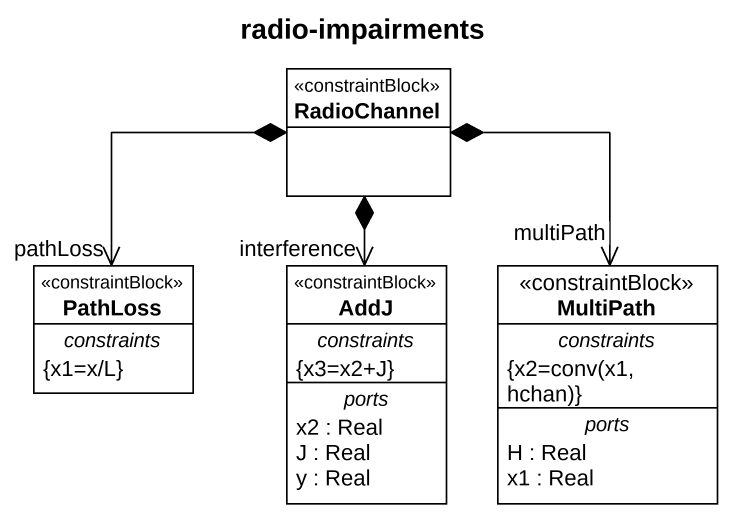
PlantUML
@startuml
title radio-impairments
hide circle
hide empty members
class RadioChannel <<constraintBlock>>
class PathLoss <<constraintBlock>> {
  -- constraints --
  {x1=x/L}
}
class AddJ <<constraintBlock>> {
  -- constraints --
  {x3=x2+J}
  -- ports --
  x2 : Real
  J : Real
  y : Real
}
class MultiPath <<constraintBlock>> {
  -- constraints --
  {field} {x2=conv(x1,hchan)}
  -- ports --
  H : Real
  x1 : Real
}
RadioChannel *--> "pathLoss" PathLoss
RadioChannel *--> "interference" AddJ
RadioChannel *--> "multiPath" MultiPath
@enduml
